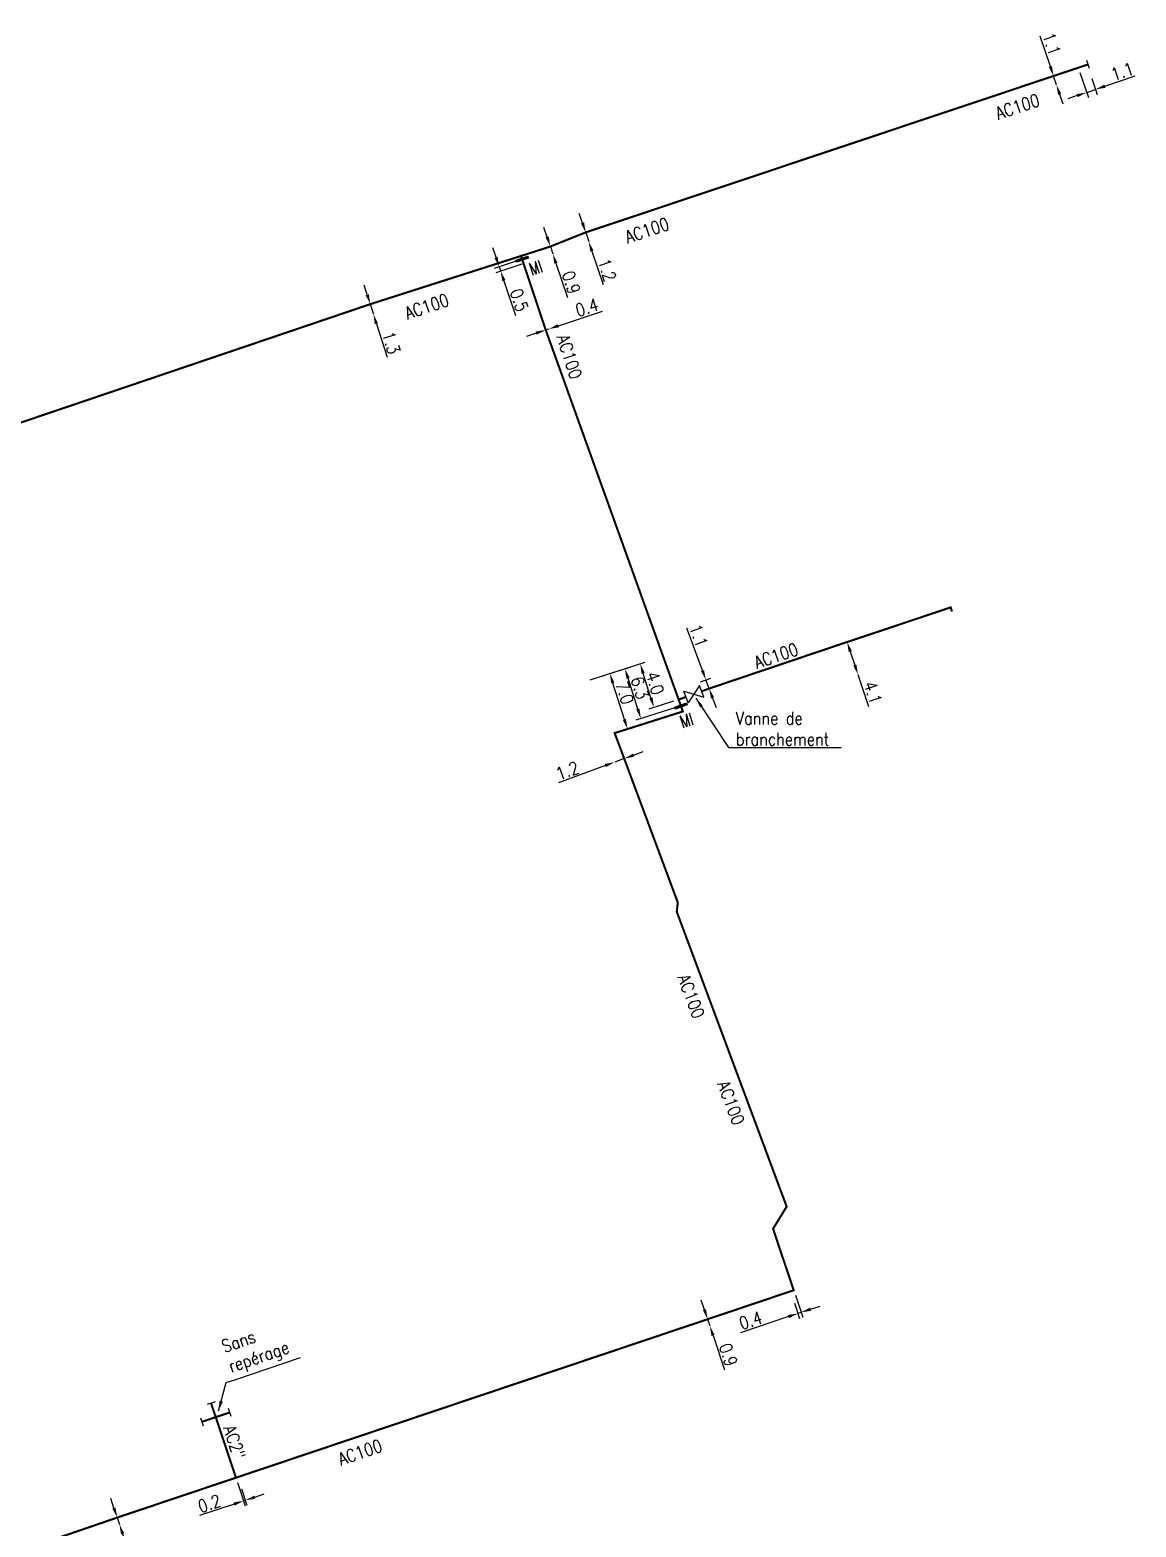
# Model space of a CAD drawing. Header units: millimetres. Extents: x 100882 to 102000, y 121995 to 123000.
# Drawn here: x 101564.9 to 101697, y 122189.8 to 122368.5 of the extents above; entities that cross this region are included whole.
import ezdxf
from ezdxf.enums import TextEntityAlignment as Align

# ---------------------------------------------------------------- set-up
doc = ezdxf.new("R2010")
doc.units = ezdxf.units.MM
doc.header["$PDMODE"] = 34
doc.linetypes.add('L_25_AP', pattern=[2000, 1000, 1000])
doc.layers.get('0').update_dxf_attribs({"linetype": 'CONTINUOUS'})
doc.layers.get('DEFPOINTS').update_dxf_attribs({"linetype": 'CONTINUOUS'})
for name, color, linetype in [('L_150', 1, 'CONTINUOUS'), ('L_300', 7, 'CONTINUOUS'), ('L_340', 7, 'CONTINUOUS')]:
    doc.layers.add(name, color=color, linetype=linetype)
doc.styles.add('G_ROMANS', font='ROMANS.SHX', dxfattribs={"width": 0.75})
doc.styles.get("Standard").update_dxf_attribs({"font": 'romans.shx', "width": 0.85})
doc.dimstyles.get("Standard").update_dxf_attribs({"dimtxt": 1.5, "dimasz": 1.2, "dimexe": 0.625, "dimexo": 0.625, "dimgap": 0.25, "dimtad": 1, "dimdec": 1, "dimzin": 0, "dimdsep": 46, "dimtxsty": 'Standard', "dimcen": -0.5, "dimadec": 0, "dimazin": 0, "dimtfac": 1, "dimtdec": 1, "dimtmove": 0, "dimatfit": 3, "dimfxl": 0, "dimtolj": 1, "dimtzin": 0, "dimarcsym": 0})

# ---------------------------------------------------------------- blocks, each defined once
blk = doc.blocks.new('*D331')
at = {"layer": 'DEFPOINTS', "color": 0, "linetype": 'Continuous', "transparency": 16777216}
for p in [(101690.15, 122363.99), (101691.55, 122363.3), (101691.15, 122361.04)]:
    blk.add_point(p, dxfattribs=at)
at = {"layer": 'L_340', "color": 0, "linetype": 'Continuous', "lineweight": -2, "transparency": 16777216}
for p, q in [((101690.35, 122363.4), (101691.35, 122360.45)), ((101691.75, 122362.7), (101692.4, 122360.8)), ((101693.33, 122361.78), (101696.95, 122363.01)), ((101690.02, 122360.66), (101688.88, 122360.27)), ((101691.15, 122361.04), (101692.19, 122361.4))]:
    blk.add_line(p, q, dxfattribs=at)
at = {"layer": 'L_340', "color": 0, "linetype": 'Continuous', "transparency": 16777216}
for points in [[(101693.27, 122361.97), (101693.39, 122361.59), (101692.19, 122361.4)], [(101689.95, 122360.84), (101690.08, 122360.47), (101691.15, 122361.04)]]:
    blk.add_solid(points, dxfattribs=at)
at = {"layer": 'L_340', "color": 0, "linetype": 'Continuous', "transparency": 16777216, "insert": (101695.39, 122363.54), "char_height": 1.5, "attachment_point": 5, "rotation": 18.7832}
blk.add_mtext('\\A1;1.1', dxfattribs=at)
blk = doc.blocks.new('*D332')
at = {"layer": 'DEFPOINTS', "color": 0, "linetype": 'Continuous', "transparency": 16777216}
for p in [(101631.32, 122344.33), (101631.68, 122343.23), (101631.68, 122343.23)]:
    blk.add_point(p, dxfattribs=at)
at = {"layer": 'L_150', "color": 0, "linetype": 'Continuous', "lineweight": -2, "transparency": 16777216}
for p, q in [((101630.94, 122345.46), (101630.56, 122346.6)), ((101631.32, 122344.33), (101631.68, 122343.23)), ((101632.06, 122342.09), (101633.39, 122338.12))]:
    blk.add_line(p, q, dxfattribs=at)
at = {"layer": 'L_150', "color": 0, "linetype": 'Continuous', "transparency": 16777216}
for points in [[(101631.13, 122345.53), (101630.75, 122345.4), (101631.32, 122344.33)], [(101632.25, 122342.16), (101631.87, 122342.03), (101631.68, 122343.23)]]:
    blk.add_solid(points, dxfattribs=at)
at = {"layer": 'L_150', "color": 0, "linetype": 'Continuous', "transparency": 16777216, "insert": (101633.87, 122339.86), "char_height": 1.5, "attachment_point": 5, "rotation": 288.4775}
blk.add_mtext('\\A1;1.2', dxfattribs=at)
blk = doc.blocks.new('L_340_16')
at = {"linetype": 'Continuous'}
blk.add_hatch(color=0, dxfattribs=at).paths.add_polyline_path([(0.125, 0.75), (-0.125, 0.75), (-0.125, -0.75), (0.125, -0.75)])
at = {"color": 0, "linetype": 'Continuous'}
blk.add_lwpolyline([(-0.125, 0.75), (0.125, 0.75), (0.125, -0.75), (-0.125, -0.75)], close=True, dxfattribs=at)
at = {"color": 0, "linetype": 'Continuous', "width": 0.75}
for tag, height, flags, p in [('MI', 1.5, 8, (0, 3)), ('DEF_LEG', 1.2, 3, (0, -5)), ('DEF_COUP', 1.2, 3, (0, -7.5)), ('DEF_TYPE', 1.2, 3, (0, -10))]:
    blk.add_attdef(tag, text='', height=height, dxfattribs=dict(at, flags=flags)).set_placement(p, align=Align.MIDDLE)
blk = doc.blocks.new('*D337')
at = {"layer": 'DEFPOINTS', "color": 0, "linetype": 'Continuous', "transparency": 16777216}
for p in [(101631.28, 122290.74), (101634.2, 122291.67), (101636.31, 122285.04)]:
    blk.add_point(p, dxfattribs=at)
at = {"layer": 'L_150', "color": 0, "linetype": 'Continuous', "lineweight": -2, "transparency": 16777216}
for p, q in [((101631.87, 122290.93), (101634.8, 122291.86)), ((101635.94, 122286.19), (101634.57, 122290.53)), ((101636.9, 122285.23), (101636.9, 122285.23))]:
    blk.add_line(p, q, dxfattribs=at)
at = {"layer": 'L_150', "color": 0, "linetype": 'Continuous', "transparency": 16777216}
for points in [[(101634.76, 122290.59), (101634.38, 122290.47), (101634.2, 122291.67)], [(101636.13, 122286.25), (101635.75, 122286.13), (101636.31, 122285.04)]]:
    blk.add_solid(points, dxfattribs=at)
at = {"layer": 'L_150', "color": 0, "linetype": 'Continuous', "transparency": 16777216, "insert": (101635.98, 122289.37), "char_height": 1.5, "attachment_point": 5, "rotation": 287.6015}
blk.add_mtext('\\A1;7.0', dxfattribs=at)
blk = doc.blocks.new('*D338')
at = {"layer": 'DEFPOINTS', "color": 0, "linetype": 'Continuous', "transparency": 16777216}
for p in [(101634.79, 122281.09), (101634.79, 122281.09), (101635.92, 122281.51)]:
    blk.add_point(p, dxfattribs=at)
at = {"layer": 'L_150', "color": 0, "linetype": 'Continuous', "lineweight": -2, "transparency": 16777216}
for p, q in [((101637.04, 122281.93), (101638.17, 122282.34)), ((101633.67, 122280.68), (101628.08, 122278.61)), ((101635.92, 122281.51), (101634.79, 122281.09))]:
    blk.add_line(p, q, dxfattribs=at)
at = {"layer": 'L_150', "color": 0, "linetype": 'Continuous', "transparency": 16777216}
for points in [[(101636.97, 122282.11), (101637.11, 122281.74), (101635.92, 122281.51)], [(101633.6, 122280.87), (101633.73, 122280.49), (101634.79, 122281.09)]]:
    blk.add_solid(points, dxfattribs=at)
at = {"layer": 'L_150', "color": 0, "linetype": 'Continuous', "transparency": 16777216, "insert": (101629.14, 122280.07), "char_height": 1.5, "attachment_point": 5, "rotation": 20.2929}
blk.add_mtext('\\A1;1.2', dxfattribs=at)
blk = doc.blocks.new('*D339')
at = {"layer": 'DEFPOINTS', "color": 0, "linetype": 'Continuous', "transparency": 16777216}
for p in [(101656.16, 122218.04), (101656.06, 122217.1), (101656.67, 122215.27)]:
    blk.add_point(p, dxfattribs=at)
at = {"layer": 'L_150', "color": 0, "linetype": 'Continuous', "lineweight": -2, "transparency": 16777216}
for p, q in [((101656.36, 122217.45), (101657.24, 122214.81)), ((101656.25, 122216.5), (101656.87, 122214.68)), ((101658.18, 122215.78), (101659.32, 122216.16)), ((101655.53, 122214.89), (101649.79, 122212.97)), ((101657.05, 122215.4), (101656.67, 122215.27))]:
    blk.add_line(p, q, dxfattribs=at)
at = {"layer": 'L_150', "color": 0, "linetype": 'Continuous', "transparency": 16777216}
for points in [[(101658.12, 122215.97), (101658.25, 122215.59), (101657.05, 122215.4)], [(101655.47, 122215.08), (101655.59, 122214.7), (101656.67, 122215.27)]]:
    blk.add_solid(points, dxfattribs=at)
at = {"layer": 'L_150', "color": 0, "linetype": 'Continuous', "transparency": 16777216, "insert": (101651.01, 122214.43), "char_height": 1.5, "attachment_point": 5, "rotation": 18.5319}
blk.add_mtext('\\A1;0.4', dxfattribs=at)
blk = doc.blocks.new('*D340')
at = {"layer": 'DEFPOINTS', "color": 0, "linetype": 'Continuous', "transparency": 16777216}
for p in [(101631.28, 122290.74), (101636.01, 122292.25), (101642.69, 122287.8)]:
    blk.add_point(p, dxfattribs=at)
at = {"layer": 'L_340', "color": 0, "linetype": 'Continuous', "lineweight": -2, "transparency": 16777216}
for p, q in [((101631.87, 122290.93), (101636.61, 122292.43)), ((101637.54, 122287.43), (101636.38, 122291.1)), ((101642.1, 122287.61), (101637.31, 122286.09))]:
    blk.add_line(p, q, dxfattribs=at)
at = {"layer": 'L_340', "color": 0, "linetype": 'Continuous', "transparency": 16777216}
for points in [[(101636.57, 122291.16), (101636.19, 122291.04), (101636.01, 122292.25)], [(101637.73, 122287.49), (101637.35, 122287.37), (101637.91, 122286.28)]]:
    blk.add_solid(points, dxfattribs=at)
at = {"layer": 'L_340', "color": 0, "linetype": 'Continuous', "transparency": 16777216, "insert": (101637.79, 122289.95), "char_height": 1.5, "attachment_point": 5, "rotation": 287.6015}
blk.add_mtext('\\A1;6.3', dxfattribs=at)
blk = doc.blocks.new('*D344')
at = {"layer": 'DEFPOINTS', "color": 0, "linetype": 'Continuous', "transparency": 16777216}
for p in [(101575.37, 122190.9), (101575.64, 122190.09), (101575.64, 122190.09)]:
    blk.add_point(p, dxfattribs=at)
at = {"layer": 'L_150', "color": 0, "linetype": 'Continuous', "lineweight": -2, "transparency": 16777216}
for p, q in [((101574.98, 122192.03), (101574.6, 122193.17)), ((101575.37, 122190.9), (101575.64, 122190.09)), ((101576.02, 122188.95), (101577.4, 122184.87))]:
    blk.add_line(p, q, dxfattribs=at)
at = {"layer": 'L_150', "color": 0, "linetype": 'Continuous', "transparency": 16777216}
for points in [[(101575.17, 122192.1), (101574.79, 122191.97), (101575.37, 122190.9)], [(101576.21, 122189.02), (101575.83, 122188.89), (101575.64, 122190.09)]]:
    blk.add_solid(points, dxfattribs=at)
at = {"layer": 'L_150', "color": 0, "linetype": 'Continuous', "transparency": 16777216, "insert": (101577.85, 122186.67), "char_height": 1.5, "attachment_point": 5, "rotation": 288.6866}
blk.add_mtext('\\A1;0.9', dxfattribs=at)
blk = doc.blocks.new('L_340_07')
at = {"color": 0, "linetype": 'Continuous', "const_width": 0.25, "flags": 128}
blk.add_lwpolyline([(0, 0), (1.25, 0)], dxfattribs=at)
at = {"color": 0, "linetype": 'Continuous', "flags": 128}
blk.add_lwpolyline([(1.25, -0.5), (1.25, 0.5)], dxfattribs=at)
at = {"color": 0, "linetype": 'Continuous', "style": 'G_ROMANS', "width": 0.75, "flags": 3}
for tag, p in [('DEF_LEG', (0.72, -3.47)), ('DEF_COUP', (0.72, -5.97)), ('DEF_TYPE', (0.72, -8.47))]:
    blk.add_attdef(tag, text='', height=1.2, dxfattribs=at).set_placement(p, align=Align.MIDDLE)
blk = doc.blocks.new('*D345')
at = {"layer": 'DEFPOINTS', "color": 0, "linetype": 'Continuous', "transparency": 16777216}
for p in [(101589.55, 122195.66), (101590, 122194.94), (101590.47, 122192.9)]:
    blk.add_point(p, dxfattribs=at)
at = {"layer": 'L_150', "color": 0, "linetype": 'Continuous', "lineweight": -2, "transparency": 16777216}
for p, q in [((101589.75, 122195.07), (101590.67, 122192.3)), ((101590.2, 122194.35), (101590.86, 122192.37)), ((101589.34, 122192.52), (101585.19, 122191.13)), ((101590.66, 122192.96), (101590.47, 122192.9)), ((101591.8, 122193.34), (101592.94, 122193.72))]:
    blk.add_line(p, q, dxfattribs=at)
at = {"layer": 'L_150', "color": 0, "linetype": 'Continuous', "transparency": 16777216}
for points in [[(101589.27, 122192.71), (101589.4, 122192.33), (101590.47, 122192.9)], [(101591.74, 122193.53), (101591.87, 122193.15), (101590.66, 122192.96)]]:
    blk.add_solid(points, dxfattribs=at)
at = {"layer": 'L_150', "color": 0, "linetype": 'Continuous', "transparency": 16777216, "insert": (101586.38, 122192.58), "char_height": 1.5, "attachment_point": 5, "rotation": 18.4423}
blk.add_mtext('\\A1;0.2', dxfattribs=at)
blk = doc.blocks.new('*D561')
at = {"layer": 'DEFPOINTS', "color": 0, "linetype": 'Continuous', "transparency": 16777216}
for p in [(101605.59, 122335.76), (101605.97, 122334.56), (101605.97, 122334.56)]:
    blk.add_point(p, dxfattribs=at)
at = {"layer": 'L_150', "color": 0, "linetype": 'Continuous', "lineweight": -2, "transparency": 16777216}
for p, q in [((101605.23, 122336.9), (101604.87, 122338.04)), ((101605.59, 122335.76), (101605.97, 122334.56)), ((101606.33, 122333.42), (101607.6, 122329.43))]:
    blk.add_line(p, q, dxfattribs=at)
at = {"layer": 'L_150', "color": 0, "linetype": 'Continuous', "transparency": 16777216}
for points in [[(101605.42, 122336.96), (101605.04, 122336.84), (101605.59, 122335.76)], [(101606.52, 122333.48), (101606.14, 122333.36), (101605.97, 122334.56)]]:
    blk.add_solid(points, dxfattribs=at)
at = {"layer": 'L_150', "color": 0, "linetype": 'Continuous', "transparency": 16777216, "insert": (101608.1, 122331.15), "char_height": 1.5, "attachment_point": 5, "rotation": 287.5969}
blk.add_mtext('\\A1;1.3', dxfattribs=at)
blk = doc.blocks.new('*D562')
at = {"layer": 'DEFPOINTS', "color": 0, "linetype": 'Continuous', "transparency": 16777216}
for p in [(101626.55, 122332.68), (101626.93, 122332.8), (101626.93, 122332.8)]:
    blk.add_point(p, dxfattribs=at)
at = {"layer": 'L_150', "color": 0, "linetype": 'Continuous', "lineweight": -2, "transparency": 16777216}
for p, q in [((101628.06, 122333.18), (101633.31, 122334.93)), ((101625.41, 122332.3), (101624.27, 122331.92)), ((101626.55, 122332.68), (101626.93, 122332.8))]:
    blk.add_line(p, q, dxfattribs=at)
at = {"layer": 'L_150', "color": 0, "linetype": 'Continuous', "transparency": 16777216}
for points in [[(101625.35, 122332.49), (101625.47, 122332.11), (101626.55, 122332.68)], [(101628, 122333.37), (101628.13, 122332.99), (101626.93, 122332.8)]]:
    blk.add_solid(points, dxfattribs=at)
at = {"layer": 'L_150', "color": 0, "linetype": 'Continuous', "transparency": 16777216, "insert": (101631.46, 122335.37), "char_height": 1.5, "attachment_point": 5, "rotation": 18.4526}
blk.add_mtext('\\A1;0.4', dxfattribs=at)
blk = doc.blocks.new('*D563')
at = {"layer": 'DEFPOINTS', "color": 0, "linetype": 'Continuous', "transparency": 16777216}
for p in [(101627.1, 122342.64), (101627.39, 122341.79), (101627.39, 122341.79)]:
    blk.add_point(p, dxfattribs=at)
at = {"layer": 'L_150', "color": 0, "linetype": 'Continuous', "lineweight": -2, "transparency": 16777216}
for p, q in [((101626.72, 122343.78), (101626.34, 122344.92)), ((101627.1, 122342.64), (101627.39, 122341.79)), ((101627.77, 122340.65), (101629.13, 122336.56))]:
    blk.add_line(p, q, dxfattribs=at)
at = {"layer": 'L_150', "color": 0, "linetype": 'Continuous', "transparency": 16777216}
for points in [[(101626.91, 122343.84), (101626.53, 122343.72), (101627.1, 122342.64)], [(101627.96, 122340.71), (101627.58, 122340.59), (101627.39, 122341.79)]]:
    blk.add_solid(points, dxfattribs=at)
at = {"layer": 'L_150', "color": 0, "linetype": 'Continuous', "transparency": 16777216, "insert": (101629.59, 122338.35), "char_height": 1.5, "attachment_point": 5, "rotation": 288.4775}
blk.add_mtext('\\A1;0.9', dxfattribs=at)
blk = doc.blocks.new('*D564')
at = {"layer": 'DEFPOINTS', "color": 0, "linetype": 'Continuous', "transparency": 16777216}
for p in [(101623.73, 122341.13), (101624.28, 122340.73), (101621.17, 122339.7)]:
    blk.add_point(p, dxfattribs=at)
at = {"layer": 'L_340', "color": 0, "linetype": 'Continuous', "lineweight": -2, "transparency": 16777216}
for p, q in [((101620.61, 122341.36), (101620.23, 122342.49)), ((101623.13, 122340.93), (101620.4, 122340.02)), ((101623.69, 122340.54), (101620.57, 122339.5)), ((101620.99, 122340.22), (101621.17, 122339.7)), ((101621.55, 122338.56), (101622.93, 122334.41))]:
    blk.add_line(p, q, dxfattribs=at)
at = {"layer": 'L_340', "color": 0, "linetype": 'Continuous', "transparency": 16777216}
for points in [[(101620.8, 122341.42), (101620.42, 122341.29), (101620.99, 122340.22)], [(101621.74, 122338.62), (101621.36, 122338.49), (101621.17, 122339.7)]]:
    blk.add_solid(points, dxfattribs=at)
at = {"layer": 'L_340', "color": 0, "linetype": 'Continuous', "transparency": 16777216, "insert": (101623.38, 122336.23), "char_height": 1.5, "attachment_point": 5, "rotation": 288.4526}
blk.add_mtext('\\A1;0.5', dxfattribs=at)
blk = doc.blocks.new('*D565')
at = {"layer": 'DEFPOINTS', "color": 0, "linetype": 'Continuous', "transparency": 16777216}
for p in [(101687.19, 122363), (101687.54, 122361.96), (101687.54, 122361.96)]:
    blk.add_point(p, dxfattribs=at)
at = {"layer": 'L_150', "color": 0, "linetype": 'Continuous', "lineweight": -2, "transparency": 16777216}
for p, q in [((101686.81, 122364.14), (101685.6, 122367.77)), ((101687.54, 122361.96), (101687.19, 122363)), ((101687.92, 122360.82), (101688.3, 122359.68))]:
    blk.add_line(p, q, dxfattribs=at)
at = {"layer": 'L_150', "color": 0, "linetype": 'Continuous', "transparency": 16777216}
for points in [[(101687, 122364.2), (101686.62, 122364.08), (101687.19, 122363)], [(101688.11, 122360.88), (101687.73, 122360.76), (101687.54, 122361.96)]]:
    blk.add_solid(points, dxfattribs=at)
at = {"layer": 'L_150', "color": 0, "linetype": 'Continuous', "transparency": 16777216, "insert": (101686.97, 122366.84), "char_height": 1.5, "attachment_point": 5, "rotation": 288.4408}
blk.add_mtext('\\A1;1.1', dxfattribs=at)
blk = doc.blocks.new('*D566')
at = {"layer": 'DEFPOINTS', "color": 0, "linetype": 'Continuous', "transparency": 16777216}
for p in [(101637.83, 122292.82), (101631.28, 122290.74), (101642.42, 122288.56)]:
    blk.add_point(p, dxfattribs=at)
at = {"layer": 'L_150', "color": 0, "linetype": 'Continuous', "lineweight": -2, "transparency": 16777216}
for p, q in [((101631.87, 122290.93), (101638.42, 122293.01)), ((101639.11, 122288.77), (101638.19, 122291.68)), ((101641.82, 122288.37), (101638.88, 122287.43))]:
    blk.add_line(p, q, dxfattribs=at)
at = {"layer": 'L_150', "color": 0, "linetype": 'Continuous', "transparency": 16777216}
for points in [[(101638.38, 122291.74), (101638, 122291.62), (101637.83, 122292.82)], [(101639.3, 122288.83), (101638.92, 122288.71), (101639.47, 122287.62)]]:
    blk.add_solid(points, dxfattribs=at)
at = {"layer": 'L_150', "color": 0, "linetype": 'Continuous', "transparency": 16777216, "insert": (101639.6, 122290.52), "char_height": 1.5, "attachment_point": 5, "rotation": 287.6015}
blk.add_mtext('\\A1;4.0', dxfattribs=at)
blk = doc.blocks.new('*D567')
at = {"layer": 'DEFPOINTS', "color": 0, "linetype": 'Continuous', "transparency": 16777216}
for p in [(101645.68, 122290.9), (101644.46, 122290.45), (101646.06, 122289.87)]:
    blk.add_point(p, dxfattribs=at)
at = {"layer": 'L_150', "color": 0, "linetype": 'Continuous', "lineweight": -2, "transparency": 16777216}
for p, q in [((101645.27, 122292.02), (101643.41, 122297.07)), ((101645.05, 122290.67), (101646.27, 122291.11)), ((101646.06, 122289.87), (101645.68, 122290.9)), ((101646.48, 122288.74), (101646.89, 122287.61))]:
    blk.add_line(p, q, dxfattribs=at)
at = {"layer": 'L_150', "color": 0, "linetype": 'Continuous', "transparency": 16777216}
for points in [[(101645.45, 122292.09), (101645.08, 122291.96), (101645.68, 122290.9)], [(101646.66, 122288.81), (101646.29, 122288.67), (101646.06, 122289.87)]]:
    blk.add_solid(points, dxfattribs=at)
at = {"layer": 'L_150', "color": 0, "linetype": 'Continuous', "transparency": 16777216, "insert": (101644.8, 122296.19), "char_height": 1.5, "attachment_point": 5, "rotation": 290.2345}
blk.add_mtext('\\A1;1.1', dxfattribs=at)
blk = doc.blocks.new('*D568')
at = {"layer": 'DEFPOINTS', "color": 0, "linetype": 'Continuous', "transparency": 16777216}
for p in [(101662.54, 122295.43), (101663.84, 122291.54), (101663.84, 122291.54)]:
    blk.add_point(p, dxfattribs=at)
at = {"layer": 'L_150', "color": 0, "linetype": 'Continuous', "lineweight": -2, "transparency": 16777216}
for p, q in [((101662.92, 122294.29), (101663.46, 122292.68)), ((101663.84, 122291.54), (101665.11, 122287.74))]:
    blk.add_line(p, q, dxfattribs=at)
at = {"layer": 'L_150', "color": 0, "linetype": 'Continuous', "transparency": 16777216}
for points in [[(101663.11, 122294.35), (101662.73, 122294.23), (101662.54, 122295.43)], [(101663.65, 122292.74), (101663.27, 122292.61), (101663.84, 122291.54)]]:
    blk.add_solid(points, dxfattribs=at)
at = {"layer": 'L_150', "color": 0, "linetype": 'Continuous', "transparency": 16777216, "insert": (101665.61, 122289.39), "char_height": 1.5, "attachment_point": 5, "rotation": 288.4621}
blk.add_mtext('\\A1;4.1', dxfattribs=at)
blk = doc.blocks.new('L_300_03')
at = {"color": 0, "linetype": 'Continuous', "flags": 128}
blk.add_lwpolyline([(-1, 0.75), (1, -0.75), (1, 0.75), (-1, -0.75), (-1, 0.75)], dxfattribs=at)
at = {"color": 0, "linetype": 'Continuous', "width": 0.75}
blk.add_attdef('NUM', text='', height=1.5, dxfattribs=at).set_placement((0, 2.1), align=Align.MIDDLE_CENTER)
at = {"color": 0, "linetype": 'Continuous', "width": 0.75, "flags": 3}
for tag, p in [('DEF_LEG', (0, -5)), ('DEF_COUP', (0, -7.5)), ('DEF_TYPE', (0, -10))]:
    blk.add_attdef(tag, text='', height=1.2, dxfattribs=at).set_placement(p, align=Align.MIDDLE)
blk = doc.blocks.new('*D569')
at = {"layer": 'DEFPOINTS', "color": 0, "linetype": 'Continuous', "transparency": 16777216}
for p in [(101645.88, 122214.58), (101646.15, 122213.78), (101646.15, 122213.78)]:
    blk.add_point(p, dxfattribs=at)
at = {"layer": 'L_150', "color": 0, "linetype": 'Continuous', "lineweight": -2, "transparency": 16777216}
for p, q in [((101645.5, 122215.72), (101645.12, 122216.86)), ((101645.88, 122214.58), (101646.15, 122213.78)), ((101646.53, 122212.64), (101647.9, 122208.55))]:
    blk.add_line(p, q, dxfattribs=at)
at = {"layer": 'L_150', "color": 0, "linetype": 'Continuous', "transparency": 16777216}
for points in [[(101645.69, 122215.78), (101645.31, 122215.66), (101645.88, 122214.58)], [(101646.72, 122212.7), (101646.34, 122212.58), (101646.15, 122213.78)]]:
    blk.add_solid(points, dxfattribs=at)
at = {"layer": 'L_150', "color": 0, "linetype": 'Continuous', "transparency": 16777216, "insert": (101648.35, 122210.34), "char_height": 1.5, "attachment_point": 5, "rotation": 288.5002}
blk.add_mtext('\\A1;0.9', dxfattribs=at)

msp = doc.modelspace()

# ---------------------------------------------------------------- linework, layer by layer
at = {"layer": 'L_150', "linetype": 'L_25_AP', "const_width": 0.25, "flags": 128}
for points in [[(101355.81, 122071.83), (101356.47, 122074.84), (101356.96, 122077.04), (101359.16, 122089.92), (101359.54, 122092.14), (101359.63, 122092.63), (101359.86, 122094.06), (101361.27, 122100.89), (101362.16, 122101.49), (101367.43, 122125.09), (101367.92, 122127.85), (101370.1, 122140.15), (101370.72, 122143.67), (101408.63, 122207.25), (101433.38, 122249.19), (101449.7, 122276.89), (101452.09, 122280.94), (101452.09, 122280.94), (101453.1, 122282.66), (101454.81, 122285.56), (101459.36, 122287), (101469.56, 122290.24), (101469.56, 122290.24), (101498.72, 122299.99), (101512.46, 122304.7), (101558.18, 122319.7), (101605.59, 122335.76), (101623.6, 122341.52), (101627.1, 122342.64), (101631.32, 122344.33), (101687.19, 122363), (101690.15, 122363.99)], [(101523.53, 122173.13), (101527.48, 122174.46), (101575.37, 122190.9), (101589.55, 122195.66), (101645.88, 122214.58), (101645.88, 122214.58), (101645.88, 122214.58), (101656.16, 122218.04), (101653.7, 122225.38), (101655.32, 122228.03), (101642.2, 122263.22), (101642.32, 122264.33), (101635.92, 122281.51), (101635.92, 122281.51), (101634.78, 122284.56), (101636.31, 122285.04), (101642.93, 122287.14), (101642.69, 122287.8), (101642.69, 122287.8), (101642.69, 122287.8), (101642.69, 122287.8), (101642.42, 122288.56), (101626.55, 122332.68), (101623.73, 122341.13), (101623.73, 122341.13), (101623.6, 122341.52)], [(101675.07, 122299.07), (101674.91, 122299.56), (101662.54, 122295.43), (101646.06, 122289.87), (101645.18, 122289.55)], [(101643.3, 122288.87), (101642.42, 122288.56)], [(101586.67, 122202.73), (101587.14, 122202.89), (101587.62, 122203.05)], [(101589.55, 122195.66), (101587.14, 122202.89), (101586.98, 122203.36)]]:
    msp.add_lwpolyline(points, dxfattribs=at)

# ---------------------------------------------------------------- block references
at = {"layer": 'L_300', "rotation": 19.78699860033164}
msp.add_blockref('L_300_03', (101644.24, 122289.21), dxfattribs=at)
at = {"layer": 'L_340'}
for p, rotation in [((101690.15, 122363.99), 18.44048466374042), ((101586.98, 122203.36), 108.442265357294), ((101586.67, 122202.73), 198.4908146157155), ((101587.62, 122203.05), 18.49081461571554)]:
    msp.add_blockref('L_340_07', p, dxfattribs=dict(at, rotation=rotation))
ref = msp.add_blockref('L_340_16', (101623.73, 122341.13), dxfattribs=dict(at, rotation=288.7290100635284))
ref.add_attrib('MI', 'MI', dxfattribs={"layer": '0', "color": 0, "linetype": 'Continuous', "height": 1.5, "rotation": 18.729, "width": 0.75, "flags": 8}).set_placement((101625.35, 122340.12), align=Align.MIDDLE)
ref = msp.add_blockref('L_340_16', (101642.69, 122287.8), dxfattribs=dict(at, rotation=290.3740250296371))
ref.add_attrib('MI', 'MI', dxfattribs={"layer": '0', "color": 0, "linetype": 'Continuous', "height": 1.5, "rotation": 17.6015, "width": 0.75, "flags": 8}).set_placement((101643.35, 122286.07), align=Align.MIDDLE)

# ---------------------------------------------------------------- texts
at = {"layer": 'L_150', "linetype": 'Continuous', "width": 0.85}
for p in [(101643.92, 122253.13), (101648.68, 122240.41)]:
    msp.add_text('AC100', height=1.5, rotation=290.8538, dxfattribs=at).set_placement(p, align=Align.MIDDLE)
for s, rotation, p in [('AC2"', 288.4423, (101588.02, 122201.6)), ('AC100', 18.9418, (101602.07, 122197.11))]:
    msp.add_text(s, height=1.5, rotation=rotation, dxfattribs=at).set_placement(p)
at = {"layer": 'L_150', "linetype": 'Continuous', "char_height": 1.5, "attachment_point": 7}
for s, insert, rotation in [('AC100', (101680.57, 122357.77), 18.5987), ('AC100', (101636.32, 122343), 18.6012), ('AC100', (101610.01, 122333.92), 18.5624), ('AC100', (101627.83, 122331.83), 287.9872), ('AC100', (101651.73, 122292.22), 18.6464), ('\\A1;Sans\\Prepérage', (101589.13, 122207.72), 18.831)]:
    msp.add_mtext(s, dxfattribs=dict(at, insert=insert, rotation=rotation))
at = {"layer": 'L_300', "linetype": 'Continuous', "insert": (101649.25, 122283.08), "char_height": 1.5, "attachment_point": 7}
msp.add_mtext('\\A1;Vanne de\\Pbranchement', dxfattribs=at)

# ---------------------------------------------------------------- dimensions: what is measured, and where the dimension line sits
at = {"layer": 'L_150', "linetype": 'Continuous'}
for base, p1, p2, angle, picture, middle in [((101687.54, 122361.96), (101687.19, 122363), (101687.54, 122361.96), 108.4408, '*D565', (101686.02, 122366.52)), ((101631.68, 122343.23), (101631.32, 122344.33), (101631.68, 122343.23), 288.4775, '*D332', (101632.92, 122339.54)), ((101627.39, 122341.79), (101627.1, 122342.64), (101627.39, 122341.79), 108.4775, '*D563', (101628.64, 122338.04)), ((101605.97, 122334.56), (101605.59, 122335.76), (101605.97, 122334.56), 107.5969, '*D561', (101607.15, 122330.85)), ((101626.93, 122332.8), (101626.55, 122332.68), (101626.93, 122332.8), 198.4526, '*D562', (101631.78, 122334.42)), ((101645.68, 122290.9), (101646.06, 122289.87), (101644.46, 122290.45), 290.2345, '*D567', (101643.86, 122295.84)), ((101663.84, 122291.54), (101662.54, 122295.43), (101663.84, 122291.54), 108.4621, '*D568', (101664.66, 122289.07)), ((101634.2, 122291.67), (101636.31, 122285.04), (101631.28, 122290.74), 287.6015, '*D337', (101635.03, 122289.07)), ((101634.79, 122281.09), (101635.92, 122281.51), (101634.79, 122281.09), 20.2929, '*D338', (101629.49, 122279.13)), ((101656.67, 122215.27), (101656.16, 122218.04), (101656.06, 122217.1), 18.5319, '*D339', (101651.33, 122213.48)), ((101646.1504, 122213.7769), (101645.8807, 122214.583), (101646.1504, 122213.7769), 108.5002, '*D569', (101647.4055, 122210.0259)), ((101590.47, 122192.9), (101590, 122194.94), (101589.55, 122195.66), 18.4423, '*D345', (101586.69, 122191.63)), ((101575.64, 122190.09), (101575.37, 122190.9), (101575.64, 122190.09), 108.6866, '*D344', (101576.91, 122186.34))]:
    dim = msp.add_linear_dim(base=base, p1=p1, p2=p2, angle=angle, dimstyle='Standard', dxfattribs=at)
    dim.commit()
    dim.dimension.update_dxf_attribs({"geometry": picture, "text_midpoint": middle, "dimtype": 160})
dim = msp.add_linear_dim(base=(101637.83, 122292.82), p1=(101642.42, 122288.56), p2=(101631.28, 122290.74), angle=107.6015, text='4.0', dimstyle='Standard', dxfattribs=at)
dim.commit()
dim.dimension.update_dxf_attribs({"geometry": '*D566', "text_midpoint": (101638.65, 122290.22), "dimtype": 160})
at = {"layer": 'L_340', "linetype": 'Continuous'}
for base, p1, p2, angle, picture, middle in [((101691.15, 122361.04), (101691.55, 122363.3), (101690.15, 122363.99), 198.7832, '*D331', (101695.71, 122362.59)), ((101621.1661, 122339.6955), (101623.7265, 122341.1296), (101624.28, 122340.7345), 108.4526, '*D564', (101622.4277, 122335.9147)), ((101636.01, 122292.25), (101642.69, 122287.8), (101631.28, 122290.74), 107.6015, '*D340', (101636.84, 122289.65))]:
    dim = msp.add_linear_dim(base=base, p1=p1, p2=p2, angle=angle, dimstyle='Standard', dxfattribs=at)
    dim.commit()
    dim.dimension.update_dxf_attribs({"geometry": picture, "text_midpoint": middle, "dimtype": 160})

# ---------------------------------------------------------------- leaders
at = {"layer": 'L_150', "linetype": 'Continuous', "annotation_type": 0, "has_hookline": 1, "hookline_direction": 0, "text_width": 7.89, "horizontal_direction": (0.946475, 0.322778, 0)}
msp.add_leader([(101587.47, 122203.64), (101588.4, 122207.02), (101589.54, 122207.4)], dimstyle='Standard', dxfattribs=at)
at = {"layer": 'L_300', "linetype": 'Continuous', "annotation_type": 0, "has_hookline": 1, "hookline_direction": 0, "text_width": 12.02}
msp.add_leader([(101644.49, 122288.72), (101648.37, 122282.83), (101649.57, 122282.83)], dimstyle='Standard', dxfattribs=at)

doc.saveas('drawing.dxf')
